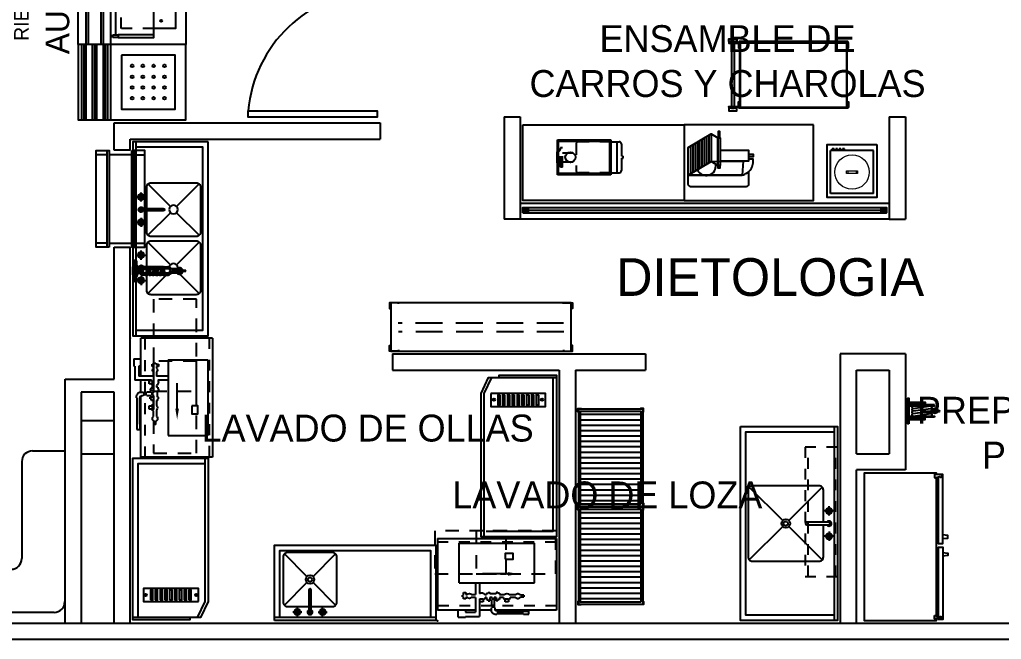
# Model space of a CAD drawing. Header units: millimetres. Extents: x 2523 to 2756, y 378 to 482.
# Drawn here: x 2656.4 to 2665.52, y 386.95 to 392.7 of the extents above; entities that cross this region are included whole.
import ezdxf

# ---------------------------------------------------------------- set-up
doc = ezdxf.new("R2010")
doc.units = ezdxf.units.MM
for name, pattern in [('BLOQUE NUTRICION$0$CIRUGIA opc7$0$DASHED2', [0.375, 0.25, -0.125]), ('BLOQUE NUTRICION$0$NUTRICION Y DIETETICA$0$NUTRICION$0$HIDDE50', [0.08, 0.05, -0.03]), ('BLOQUE NUTRICION$0$NUTRICION Y DIETETICA$0$NUTRICION$0$PB-Servicios Generales$0$DIS', [0.09, 0.06, -0.03]), ('DIS', [0.09, 0.06, -0.03]), ('HIDDEN2', [0.1875, 0.125, -0.0625]), ('HIDDEN5', [0.07, 0.04, -0.03])]:
    doc.linetypes.add(name, pattern=pattern)
for name, color, linetype in [('17_NEGRO', 7, 'Continuous'), ('2-proy', 9, 'HIDDEN2'), ('CANCEL', 6, 'Continuous'), ('EQUIP', 3, 'Continuous'), ('MOB FIJO', 161, 'Continuous'), ('MOBILIARIO', 161, 'Continuous')]:
    doc.layers.add(name, color=color, linetype=linetype)
doc.layers.add('MOB', color=161, linetype='Continuous', lineweight=15)
doc.styles.add('STYLE1', font='GOTHIC.TTF')
doc.styles.add('STYLE2', font='GOTHIC.TTF')

# ---------------------------------------------------------------- blocks, each defined once
blk = doc.blocks.new('mesa1')
for p, q in [((607.5867, -322.97), (606.9503, -323.6064)), ((608.2231, -323.6064), (607.5867, -322.97)), ((606.9503, -323.6064), (607.5867, -324.2428)), ((607.5867, -324.2428), (608.2231, -323.6064))]:
    blk.add_line(p, q)
blk = doc.blocks.new('x-2o nivel$0$_HNH-ARQ-S1-D$0$IMFI2980')
for p, q in [((-0.0482, -0.0485), (-0.0241, -0.2142)), ((-0.0241, -0.0485), (0, -0.2142)), ((0, -0.0485), (0.0241, -0.2142)), ((0.0241, -0.0485), (0.0482, -0.2142))]:
    blk.add_line(p, q)
for points in [[(-0.1182, -0.01), (-0.1182, 0), (0.1182, 0), (0.1182, -0.01)], [(-0.0802, -0.0113), (-0.0802, -0.1613), (-0.0702, -0.1613), (-0.0702, -0.0113)], [(-0.0565, -0.2461), (-0.0565, -0.0222), (-0.0482, -0.0222), (-0.0482, -0.2461)], [(0.0565, -0.2461), (0.0565, -0.0222), (0.0482, -0.0222), (0.0482, -0.2461)], [(0.0802, -0.0113), (0.0802, -0.1613), (0.0702, -0.1613), (0.0702, -0.0113)], [(-0.0819, -0.131), (-0.0819, -0.1242), (-0.0879, -0.1242), (-0.0879, -0.131)], [(-0.0563, -0.131), (-0.0563, -0.1259), (-0.0683, -0.1259), (-0.0683, -0.131)], [(0.0563, -0.131), (0.0563, -0.1259), (0.0683, -0.1259), (0.0683, -0.131)], [(0.0819, -0.131), (0.0819, -0.1242), (0.0879, -0.1242), (0.0879, -0.131)]]:
    blk.add_lwpolyline(points, close=True)
for centre, radius in [((0.0008, -0.2504), 0.0247), ((0.0008, -0.2504), 0.0119), ((-0.0009, -0.2854), 0.00853)]:
    blk.add_circle(centre, radius)
for centre, start, end in [((-0.0361, -0.0485), 0, 180), ((-0.012, -0.0485), 0, 180), ((0.012, -0.0485), 0, 180), ((0.0361, -0.0485), 0, 180), ((-0.0361, -0.2142), 180, 360), ((-0.012, -0.2142), 180, 360), ((0.012, -0.2142), 180, 360), ((0.0361, -0.2142), 180, 360)]:
    blk.add_arc(centre, 0.012, start, end)
blk = doc.blocks.new('PLANTA BAJA$0$BLOQUE NUTRICION$0$37821474')
for p, q in [((-0.02, -0.7133), (-0.6758, -0.7133)), ((-0.02, -0.7067), (-0.6735, -0.7067)), ((-0.02, -0.7), (-0.02, -0.72)), ((0.045, -0.7), (0.045, -0.72)), ((0.045, -0.7067), (0.6735, -0.7067)), ((0.045, -0.7133), (0.6758, -0.7133))]:
    blk.add_line(p, q)
for points in [[(0.6975, -0.7), (0.7125, -0.7), (0.7125, 0), (-0.7125, 0), (-0.7125, -0.7), (-0.6975, -0.7)], [(-0.6781, -0.72), (-0.005, -0.72), (-0.005, -0.76), (-0.7025, -0.76), (-0.7025, -0.72), (-0.6975, -0.72)], [(-0.6712, -0.7), (0.6712, -0.7)], [(0.7025, -0.72), (0.7025, -0.759), (0.03, -0.759), (0.03, -0.72), (0.6781, -0.72)], [(0.08, -0.759), (0.085, -0.809), (0.11, -0.8092), (0.115, -0.759)], [(0.6975, -0.72), (0.7025, -0.72)], [(-0.055, -0.76), (-0.06, -0.81), (-0.085, -0.8102), (-0.09, -0.76)]]:
    blk.add_lwpolyline(points)
for points in [[(-0.6651, -0.68), (-0.6651, -0.695), (-0.6695, -0.695), (-0.6809, -0.7282, -1.940313), (-0.6975, -0.74), (-0.6975, -0.68)], [(0.6651, -0.68), (0.6651, -0.695), (0.6695, -0.695), (0.6809, -0.7282, 1.940313), (0.6975, -0.74), (0.6975, -0.68)]]:
    blk.add_lwpolyline(points, format="xyb", close=True)
blk = doc.blocks.new('BLOQUE NUTRICION$0$70630106')
for p, q in [((0.0567, -0.025), (0.0567, -0.585)), ((0.1067, -0.025), (0.1067, -0.585)), ((0.1567, -0.025), (0.1567, -0.585)), ((0.2067, -0.025), (0.2067, -0.585)), ((0.2567, -0.025), (0.2567, -0.585)), ((0.3067, -0.025), (0.3067, -0.585)), ((0.3567, -0.025), (0.3567, -0.585)), ((0.4067, -0.025), (0.4067, -0.585)), ((0.4567, -0.025), (0.4567, -0.585)), ((0.5067, -0.025), (0.5067, -0.585)), ((0.5567, -0.025), (0.5567, -0.585)), ((0.6067, -0.025), (0.6067, -0.585)), ((0.6567, -0.025), (0.6567, -0.585)), ((0.7067, -0.025), (0.7067, -0.585)), ((0.7567, -0.025), (0.7567, -0.585)), ((0.8067, -0.025), (0.8067, -0.585)), ((0.8567, -0.025), (0.8567, -0.585))]:
    blk.add_line(p, q)
for points in [[(0.03, -0.005), (0.03, 0), (0, 0), (0, -0.03), (0.005, -0.03)], [(0.88, -0.005), (0.88, 0), (0.91, 0), (0.91, -0.03), (0.905, -0.03)], [(0.03, -0.605), (0.03, -0.61), (0, -0.61), (0, -0.58), (0.005, -0.58)], [(0.88, -0.605), (0.88, -0.61), (0.91, -0.61), (0.91, -0.58), (0.905, -0.58)]]:
    blk.add_lwpolyline(points)
for points in [[(0.905, -0.605), (0.905, -0.005), (0.005, -0.005), (0.005, -0.605)], [(0.8885, -0.025), (0.8885, -0.585), (0.025, -0.585), (0.025, -0.025)]]:
    blk.add_lwpolyline(points, close=True)
blk = doc.blocks.new('BLOQUE NUTRICION$0$NUTRICION Y DIETETICA$0$NUTRICION$0$73010058')
for p, q in [((0, -0.73), (0.7, -0.73)), ((0, -0.75), (0.7, -0.75)), ((0, -0.77), (0.7, -0.77)), ((0, -0.83), (0.7, -0.83)), ((0, -0.85), (0.7, -0.85)), ((0, -0.87), (0.7, -0.87)), ((0, -0.93), (0.7, -0.93)), ((0, -0.95), (0.7, -0.95)), ((0, -0.97), (0.7, -0.97))]:
    blk.add_line(p, q)
for points in [[(0, -0.7), (0.7, -0.7), (0.7, 0), (0, 0)], [(0.1, -0.6), (0.6, -0.6), (0.6, -0.1), (0.1, -0.1)]]:
    blk.add_lwpolyline(points, close=True)
blk.add_lwpolyline([(0, -0.7), (0, -1), (0.7, -1), (0.7, -0.7)])
for centre in [(0.2, -0.2), (0.3, -0.2), (0.4, -0.2), (0.5, -0.2), (0.2, -0.3), (0.3, -0.3), (0.4, -0.3), (0.5, -0.3), (0.2, -0.4), (0.3, -0.4), (0.4, -0.4), (0.5, -0.4), (0.2, -0.5), (0.3, -0.5), (0.4, -0.5), (0.5, -0.5)]:
    blk.add_circle(centre, 0.0125)
blk = doc.blocks.new('BLOQUE NUTRICION$0$NUTRICION Y DIETETICA$0$NUTRICION$0$76091576')
for p, q in [((1.51125, -0.3), (0.08875, -0.3)), ((0, -0.7), (1.6, -0.7)), ((0.09375, -0.655), (1.51125, -0.655)), ((0, -0.77), (1.6, -0.77)), ((0, -0.79), (1.6, -0.79)), ((0, -0.91), (1.6, -0.91)), ((0, -0.93), (1.6, -0.93))]:
    blk.add_line(p, q)
blk.add_lwpolyline([(0, -1), (0, 0), (1.6, 0), (1.6, -1)], close=True)
for points in [[(0.45375, -0.3), (0.45375, -0.0975), (0.14875, -0.0975), (0.14875, -0.3)], [(0.48125, -0.3), (0.48125, -0.0975), (0.78625, -0.0975), (0.78625, -0.3)], [(0.81375, -0.3), (0.81375, -0.0975), (1.11875, -0.0975), (1.11875, -0.3)], [(1.14625, -0.3), (1.14625, -0.0975), (1.45125, -0.0975), (1.45125, -0.3)]]:
    blk.add_lwpolyline(points)
at = {"linetype": 'Continuous'}
for points in [[(0.06375, -0.63), (0.06375, -0.3), (0.08875, -0.3), (0.08875, -0.63)], [(1.53625, -0.63), (1.53625, -0.3), (1.51125, -0.3), (1.51125, -0.63)]]:
    blk.add_lwpolyline(points, dxfattribs=at)
at = {"linetype": 'BLOQUE NUTRICION$0$NUTRICION Y DIETETICA$0$NUTRICION$0$HIDDE50'}
for points in [[(0.14875, -0.3), (0.14875, -0.6025), (0.45375, -0.6025), (0.45375, -0.3)], [(0.78625, -0.3), (0.78625, -0.6025), (0.48125, -0.6025), (0.48125, -0.3)], [(1.11875, -0.3), (1.11875, -0.6025), (0.81375, -0.6025), (0.81375, -0.3)], [(1.45125, -0.3), (1.45125, -0.6025), (1.14625, -0.6025), (1.14625, -0.3)]]:
    blk.add_lwpolyline(points, dxfattribs=at)
for points in [[(0.06375, -0.68), (0.08875, -0.68), (0.08875, -0.63), (0.06375, -0.63)], [(1.53625, -0.68), (1.51125, -0.68), (1.51125, -0.63), (1.53625, -0.63)]]:
    blk.add_lwpolyline(points, close=True, dxfattribs=at)
for centre in [(0.21875, -0.23), (0.38375, -0.23), (0.53625, -0.23), (0.71625, -0.23), (0.86875, -0.23), (1.04875, -0.23), (1.20125, -0.23), (1.38125, -0.23)]:
    blk.add_circle(centre, 0.01)
blk = doc.blocks.new('37710256')
at = {"linetype": 'HIDDEN5'}
for p, q in [((0, -0.03), (1.2, -0.03)), ((0, -0.28), (1.2, -0.28))]:
    blk.add_line(p, q, dxfattribs=at)
blk.add_lwpolyline([(0, 0), (0, -0.3), (1.2, -0.3), (1.2, 0)], close=True, dxfattribs=at)
blk = doc.blocks.new('77740015')
for p, q in [((0.04, -0.1), (0.04, 0)), ((0.86, -0.1), (0.86, 0)), ((0.04, -0.12), (0.04, -0.33)), ((0.86, -0.33), (0.86, -0.12)), ((0.04, -0.35), (0.04, -0.45)), ((0.86, -0.35), (0.86, -0.45))]:
    blk.add_line(p, q)
for points in [[(0.9, -0.1), (0.9, 0), (0, 0), (0, -0.1)], [(0.9, -0.35), (0.9, -0.45), (0, -0.45), (0, -0.35)]]:
    blk.add_lwpolyline(points)
for points in [[(0, -0.12), (0, -0.1), (0.9, -0.1), (0.9, -0.12)], [(0.9, -0.33), (0.9, -0.35), (0, -0.35), (0, -0.33)]]:
    blk.add_lwpolyline(points, close=True)
blk = doc.blocks.new('76091634')
for p, q in [((0, -0.03), (1.8, -0.03)), ((0.8247, -0.078), (0.7401, -0.078)), ((0.7824, -0.0357), (0.7824, -0.1204)), ((0.9753, -0.078), (1.0599, -0.078)), ((1.0176, -0.0357), (1.0176, -0.1204)), ((0.5617, -0.1417), (0.8717, -0.4517)), ((1.2383, -0.1417), (0.9283, -0.4517)), ((0.8717, -0.5083), (0.5617, -0.8183)), ((0.9283, -0.5083), (1.2383, -0.8183))]:
    blk.add_line(p, q)
blk.add_lwpolyline([(0, -0.9), (0, 0), (1.8, 0), (1.8, -0.9)], close=True)
blk.add_lwpolyline([(1.75, -0.03), (1.75, -0.85), (0.05, -0.85), (0.05, -0.03)])
blk.add_lwpolyline([(0.8882, -0.2838, 1), (0.9118, -0.2838), (0.9118, -0.078, 1), (0.8882, -0.078)], format="xyb", close=True)
blk.add_lwpolyline([(0.8887, -0.13), (0.59, -0.13, 0.414214), (0.55, -0.17), (0.55, -0.79, 0.414214), (0.59, -0.83), (1.21, -0.83, 0.414214), (1.25, -0.79), (1.25, -0.17, 0.414214), (1.21, -0.13), (0.912, -0.13)], format="xyb")
for centre, radius in [((0.7824, -0.078), 0.0282), ((0.7824, -0.078), 0.0141), ((1.0176, -0.078), 0.0282), ((1.0176, -0.078), 0.0141), ((0.9, -0.48), 0.04), ((0.9, -0.48), 0.02)]:
    blk.add_circle(centre, radius)
blk.add_arc((0.9, -0.078), 0.0235, 300, 240)
blk = doc.blocks.new('PLANTA BAJA$0$BLOQUE NUTRICION$0$REBANADORA_DE_CARNES')
at = {"linetype": 'Continuous'}
for p, q in [((-22.5, 22.321), (-22.5, -8)), ((-20, 23.821), (-20, -6.5)), ((-17.5, 25.321), (-17.5, -5)), ((-15, 26.821), (-15, -3.5)), ((-12.5, 28.321), (-12.5, -2)), ((-10, 29.821), (-10, -0.5)), ((-2.5, 25.321), (0, 25.321)), ((0, 25.321), (0, -5)), ((-32.5, 16.321), (-32.5, -14)), ((-30, 17.821), (-30, -12.5)), ((-27.5, 19.321), (-27.5, -11)), ((-25, 20.821), (-25, -9.5))]:
    blk.add_line(p, q, dxfattribs=at)
for points in [[(-1.75, 25.321), (-1.75, 32.821), (-0.75, 32.821), (-0.75, 25.321)], [(31, -11.68), (31, -25), (30.9856, -25.2934), (30.9424, -25.5846), (30.8709, -25.8702), (30.7717, -26.1474), (30.6458, -26.4135), (30.4944, -26.6661), (30.3189, -26.9025), (30.121, -27.121), (29.903, -27.3184), (29.6667, -27.4939), (29.4142, -27.6454), (29.1481, -27.7714), (28.8709, -27.8707), (28.5853, -27.9423), (28.2941, -27.9855), (28, -28), (-32, -28), (-32.2941, -27.9855), (-32.5853, -27.9423), (-32.8709, -27.8707), (-33.1481, -27.7714), (-33.4142, -27.6454), (-33.6667, -27.4939), (-33.9031, -27.3184), (-34.121, -27.121), (-34.3189, -26.9025), (-34.4944, -26.6661), (-34.6458, -26.4135), (-34.7717, -26.1474), (-34.8709, -25.8702), (-34.9424, -25.5846), (-34.9856, -25.2934), (-35, -25), (-35, 14.821), (-10, 29.821), (-2.5, 25.321), (-2.5, -5), (-2.5, -7.5), (0, -7.5), (0, -5), (-2.5, -5), (-10, -0.5), (-35, -15.5), (-17.793, -15.5)], [(0, 12), (31, 12), (31, 0), (0, 0)], [(-12.95, -15.5), (21, -15.5), (22.4705, -15.4277), (23.9268, -15.2116), (25.3549, -14.8539), (26.7412, -14.3579), (28.0721, -13.7284), (29.3349, -12.9715), (30.5174, -12.0945), (31.607, -11.107), (32.5968, -10.0145), (33.4736, -8.8318), (34.2302, -7.5688), (34.8593, -6.2378), (35.355, -4.8514), (35.7123, -3.4232), (35.928, -1.9668), (36, -0.5), (36, 2), (31, 2)], [(31, 7.5), (36, 7.5), (36, 4.5), (31, 4.5)]]:
    blk.add_lwpolyline(points, dxfattribs=at)
for points in [[(-2.5, 25.321), (0, 25.321), (0, -5), (-2.5, -5)], [(-35, -15.5), (-10, -0.5), (25.046, 0), (24.107, -15.5)]]:
    blk.add_lwpolyline(points, close=True, dxfattribs=at)
blk.add_arc((-15.371, -5.263), 10.52, 203.7506909, 9.6474869, dxfattribs=at)
blk = doc.blocks.new('LICUADORA')
for p, q in [((-0.04788, 0.01596), (-0.04788, -0.01596)), ((0.04788, 0.01596), (0.04788, -0.01596))]:
    blk.add_line(p, q)
blk.add_lwpolyline([(0.06384, 0.01596), (0.06384, -0.01596), (-0.06384, -0.01596), (-0.06384, 0.01596)], close=True)
blk.add_circle((0, 0), 0.1995)
at = {"layer": '17_NEGRO'}
for p, q in [((-0.25, -0.25), (-0.25, 0.25)), ((0.25, 0.25), (-0.25, 0.25)), ((-0.21, 0.27), (-0.23, 0.27)), ((-0.23, 0.25), (-0.23, 0.27)), ((-0.21, 0.25), (-0.21, 0.27)), ((-0.17, 0.27), (-0.19, 0.27)), ((-0.19, 0.25), (-0.19, 0.27)), ((-0.17, 0.25), (-0.17, 0.27)), ((-0.13, 0.27), (-0.15, 0.27)), ((-0.15, 0.25), (-0.15, 0.27)), ((-0.13, 0.25), (-0.13, 0.27)), ((-0.09, 0.27), (-0.11, 0.27)), ((-0.11, 0.25), (-0.11, 0.27)), ((-0.09, 0.25), (-0.09, 0.27)), ((0.25, 0), (0.25, 0.25)), ((0.25, -0.25), (0.25, 0.25)), ((0.25, -0.25), (-0.25, -0.25))]:
    blk.add_line(p, q, dxfattribs=at)
blk = doc.blocks.new('35800066')
at = {"layer": 'MOB', "color": 4, "xscale": 0.8000000000000007, "yscale": 0.8000000000000007, "zscale": 0.8000000000000007}
blk.add_blockref('LICUADORA', (0, 0), dxfattribs=at)
blk = doc.blocks.new('BLOQUE NUTRICION$0$NUTRICION Y DIETETICA$0$NUTRICION$0$72560061')
at = {"color": 8}
for p, q in [((0, 0.3088), (-0.0256, 0.3088)), ((-0.0256, 0.295), (-0.0256, -0.295)), ((0, 0.3), (0, 0.3088)), ((0, -0.3088), (-0.0256, -0.3088)), ((0, -0.3), (0, -0.3088))]:
    blk.add_line(p, q, dxfattribs=at)
for points in [[(-1.0756, 0.25), (-1.0856, 0.25), (-1.0856, 0.3, -0.414214), (-1.0756, 0.31), (-0.0756, 0.31, -0.414214), (-0.0656, 0.3)], [(-1.0756, -0.25), (-1.0856, -0.25), (-1.0856, -0.3, 0.414214), (-1.0756, -0.31), (-0.0756, -0.31, 0.414214), (-0.0656, -0.3)]]:
    blk.add_lwpolyline(points, format="xyb", dxfattribs=at)
blk.add_lwpolyline([(-1.0756, -0.3), (-1.0756, 0.3), (-0.0756, 0.3), (-0.0756, -0.3)], close=True)
blk.add_lwpolyline([(-1.0706, -0.3), (-1.0706, 0.295), (-0.0806, 0.295), (-0.0806, -0.3)])
for points in [[(-0.0656, 0.295), (-0.0656, 0.25), (-0.0756, 0.25)], [(-0.0006, 0.3088), (0.0244, 0.3088), (0.0244, 0.3338), (-0.0506, 0.3338), (-0.0506, 0.3088), (-0.0256, 0.3088), (-0.0256, 0.3)], [(0, 0.295), (0, -0.295)], [(-0.0656, -0.295), (-0.0656, -0.25), (-0.0756, -0.25)], [(-0.0006, -0.3088), (0.0244, -0.3088), (0.0244, -0.3338), (-0.0506, -0.3338), (-0.0506, -0.3088), (-0.0256, -0.3088), (-0.0256, -0.3)]]:
    blk.add_lwpolyline(points, dxfattribs=at)
for points in [[(-0.0691, 0.265), (-0.0741, 0.265), (-0.0741, 0.3), (0.0244, 0.3), (0.0244, 0.295), (-0.0691, 0.295)], [(-0.0691, -0.265), (-0.0741, -0.265), (-0.0741, -0.3), (0.0244, -0.3), (0.0244, -0.295), (-0.0691, -0.295)]]:
    blk.add_lwpolyline(points, close=True, dxfattribs=at)
blk = doc.blocks.new('IMHO4812')
for p, q in [((0, -0.323), (0, 0)), ((0, 0), (0.495, 0)), ((0.495, 0), (0.495, -0.323)), ((0.011, -0.312), (0.011, -0.011)), ((0.011, -0.011), (0.484, -0.011)), ((0.484, -0.011), (0.484, -0.312)), ((0.495, -0.0175), (0.574, -0.0175)), ((0.5524, -0.0175), (0.5524, -0.3055)), ((0.594, -0.0375), (0.594, -0.084)), ((0.5992, -0.1517), (0.61, -0.1517)), ((0.5992, -0.1713), (0.61, -0.1713)), ((0.61, -0.1713), (0.61, -0.1517)), ((0.594, -0.2459), (0.594, -0.2855)), ((0.495, -0.323), (0, -0.323)), ((0.484, -0.312), (0.011, -0.312)), ((0.495, -0.3055), (0.574, -0.3055))]:
    blk.add_line(p, q)
at = {"linetype": 'DIS'}
for p, q in [((0.0302, -0.0698), (0.048, -0.0698)), ((0.0302, -0.2521), (0.0302, -0.0698)), ((0.048, -0.2521), (0.048, -0.0698)), ((0.174, -0.0375), (0.174, -0.2855)), ((0.495, -0.0175), (0.194, -0.0175)), ((-0.001, -0.2125), (-0.001, -0.1105)), ((0.048, -0.1195), (0.174, -0.1195)), ((0.048, -0.2521), (0.0302, -0.2521)), ((0.048, -0.2035), (0.174, -0.2035)), ((0.495, -0.3055), (0.194, -0.3055))]:
    blk.add_line(p, q, dxfattribs=at)
for points in [[(0.5992, -0.1517), (0.5992, -0.084), (0.594, -0.084)], [(0.594, -0.2459), (0.5992, -0.2459), (0.5992, -0.1713)]]:
    blk.add_lwpolyline(points)
blk.add_circle((0.1207, -0.1615), 0.047)
for centre, radius, start, end in [((-0.0034, -0.0766), 0.0341, 274.00908, 9.63276), ((0.194, -0.0375), 0.02, 90, 180), ((-0.0034, -0.2464), 0.0341, 350.36724, 85.99092), ((0.194, -0.2855), 0.02, 180, 270)]:
    blk.add_arc(centre, radius, start, end, dxfattribs=at)
for centre, start, end in [((0.574, -0.0375), 0, 90), ((0.574, -0.2855), 270, 0)]:
    blk.add_arc(centre, 0.02, start, end)
blk = doc.blocks.new('PLANTA BAJA$0$BLOQUE NUTRICION$0$NUTRICION Y DIETETICA$0$NUTRICION$0$76090693')
for p, q in [((0, -0.03), (1.8, -0.03)), ((0.5547, -0.078), (0.4701, -0.078)), ((0.5124, -0.0357), (0.5124, -0.1204)), ((0.7053, -0.078), (0.7899, -0.078)), ((0.7476, -0.0357), (0.7476, -0.1204)), ((1.0947, -0.078), (1.0101, -0.078)), ((1.0524, -0.0357), (1.0524, -0.1204)), ((1.2453, -0.078), (1.3299, -0.078)), ((1.2876, -0.0357), (1.2876, -0.1204)), ((0.3917, -0.1417), (0.6017, -0.3517)), ((0.8683, -0.1417), (0.6583, -0.3517)), ((0.9317, -0.1417), (1.1417, -0.3517)), ((1.4083, -0.1417), (1.1983, -0.3517)), ((0.6017, -0.4083), (0.3917, -0.6183)), ((0.6583, -0.4083), (0.8683, -0.6183)), ((1.1417, -0.4083), (0.9317, -0.6183)), ((1.1983, -0.4083), (1.4083, -0.6183))]:
    blk.add_line(p, q)
blk.add_lwpolyline([(0, -0.7), (0, 0), (1.8, 0), (1.8, -0.7)], close=True)
blk.add_lwpolyline([(1.75, -0.03), (1.75, -0.65), (0.05, -0.65), (0.05, -0.03)])
for points in [[(0.6182, -0.2838, 1), (0.6418, -0.2838), (0.6418, -0.078, 1), (0.6182, -0.078)], [(1.1818, -0.078, 1), (1.1582, -0.078), (1.1582, -0.2838, 1), (1.1818, -0.2838)]]:
    blk.add_lwpolyline(points, format="xyb", close=True)
for points in [[(0.6187, -0.13), (0.42, -0.13, 0.414214), (0.38, -0.17), (0.38, -0.59, 0.414214), (0.42, -0.63), (0.84, -0.63, 0.414214), (0.88, -0.59), (0.88, -0.17, 0.414214), (0.84, -0.13), (0.642, -0.13)], [(1.1587, -0.13), (0.96, -0.13, 0.414214), (0.92, -0.17), (0.92, -0.59, 0.414214), (0.96, -0.63), (1.38, -0.63, 0.414214), (1.42, -0.59), (1.42, -0.17, 0.414214), (1.38, -0.13), (1.182, -0.13)]]:
    blk.add_lwpolyline(points, format="xyb")
for centre, radius in [((0.5124, -0.078), 0.0282), ((0.5124, -0.078), 0.0141), ((0.7476, -0.078), 0.0282), ((0.7476, -0.078), 0.0141), ((1.0524, -0.078), 0.0282), ((1.0524, -0.078), 0.0141), ((1.2876, -0.078), 0.0282), ((1.2876, -0.078), 0.0141), ((0.63, -0.38), 0.04), ((1.17, -0.38), 0.04)]:
    blk.add_circle(centre, radius)
for centre in [(0.63, -0.078), (1.17, -0.078)]:
    blk.add_arc(centre, 0.0235, 300, 240)
blk = doc.blocks.new('IMFI2110WB')
at = {"layer": 'EQUIP', "linetype": 'Continuous'}
for p, q in [((-0.0326, -0.0776), (-0.0912, -0.0776)), ((-0.0375, -0.0614), (0.0375, -0.0614)), ((0.0326, -0.0776), (0.0912, -0.0776)), ((-0.0912, -0.0962), (-0.0318, -0.0962)), ((-0.0178, -0.1067), (-0.0375, -0.1067)), ((0.0375, -0.1067), (0.0178, -0.1067)), ((0.0912, -0.0962), (0.0318, -0.0962)), ((-0.0031, -0.5159), (-0.0031, -0.5534)), ((-0.0031, -0.5159), (0.0033, -0.5159)), ((0.0033, -0.5443), (-0.0031, -0.5443)), ((0.0033, -0.5534), (0.0033, -0.5159)), ((-0.0031, -0.5534), (0.0033, -0.5534))]:
    blk.add_line(p, q, dxfattribs=at)
at = {"layer": 'EQUIP', "color": 8, "linetype": 'Continuous'}
for p, q in [((0.0178, -0.0813), (-0.0178, -0.0813)), ((0.0178, -0.0872), (-0.0178, -0.0872)), ((0.0159, -0.0766), (-0.0159, -0.0766)), ((0.0137, -0.0734), (-0.0137, -0.0734)), ((0.0115, -0.0713), (-0.0115, -0.0713)), ((0.0093, -0.0697), (-0.0093, -0.0697)), ((0.0068, -0.0684), (-0.0068, -0.0684)), ((0.0178, -0.093), (-0.0178, -0.093)), ((0.0178, -0.0989), (-0.0178, -0.0989)), ((0.0178, -0.1084), (-0.0178, -0.1084)), ((0.0178, -0.1196), (-0.0178, -0.1196)), ((0.0178, -0.121), (-0.0178, -0.121)), ((0.0178, -0.1339), (-0.0178, -0.1339)), ((0.0178, -0.1442), (-0.0178, -0.1442)), ((0.0178, -0.2031), (-0.0178, -0.2031)), ((0.0178, -0.2706), (-0.0178, -0.2706)), ((0.0178, -0.3381), (-0.0178, -0.3381)), ((0.0178, -0.4096), (-0.0178, -0.4096)), ((0.0178, -0.4296), (-0.0178, -0.4296)), ((0.0178, -0.4463), (-0.0178, -0.4463)), ((0.0178, -0.4606), (-0.0178, -0.4606)), ((0.0178, -0.4718), (-0.0178, -0.4718)), ((0.0178, -0.4813), (-0.0178, -0.4813)), ((0.0178, -0.4872), (-0.0178, -0.4872)), ((0.0178, -0.493), (-0.0178, -0.493)), ((0.0178, -0.4988), (-0.0178, -0.4988)), ((0.0159, -0.5036), (-0.0159, -0.5036)), ((0.0137, -0.5068), (-0.0137, -0.5068)), ((0.0115, -0.5089), (-0.0115, -0.5089)), ((0.0093, -0.5105), (-0.0093, -0.5105)), ((0.0068, -0.5118), (-0.0068, -0.5118))]:
    blk.add_line(p, q, dxfattribs=at)
at = {"layer": 'EQUIP'}
for p, q in [((-0.0178, -0.0876), (-0.0178, -0.1228)), ((0.0178, -0.1242), (0.0178, -0.0876)), ((-0.0178, -0.1311), (-0.0178, -0.153)), ((-0.0178, -0.1613), (-0.0178, -0.1897)), ((0.0178, -0.1544), (0.0178, -0.1329)), ((0.0178, -0.1911), (0.0178, -0.1632)), ((-0.0178, -0.198), (-0.0178, -0.2217)), ((-0.0178, -0.23), (-0.0178, -0.252)), ((-0.0178, -0.2602), (-0.0178, -0.2886)), ((0.0178, -0.2231), (0.0178, -0.1999)), ((0.0178, -0.2534), (0.0178, -0.2319)), ((0.0178, -0.29), (0.0178, -0.2621)), ((-0.0178, -0.2969), (-0.0178, -0.3203)), ((-0.0178, -0.3286), (-0.0178, -0.3506)), ((-0.0178, -0.3589), (-0.0178, -0.4056)), ((0.0178, -0.3217), (0.0178, -0.2988)), ((0.0178, -0.352), (0.0178, -0.3305)), ((0.0178, -0.4056), (0.0178, -0.3607)), ((-0.0178, -0.4056), (-0.0178, -0.4603)), ((0.0178, -0.4603), (0.0178, -0.4056)), ((-0.0178, -0.4603), (-0.0178, -0.4977)), ((0.0178, -0.4977), (0.0178, -0.4603))]:
    blk.add_line(p, q, dxfattribs=at)
at = {"layer": 'EQUIP', "linetype": 'Continuous'}
for centre, radius, start, end in [((-0.0907, -0.0869), 0.00933, 86.76862, 273.23138), ((-0.0367, -0.0841), 0.0227, 92.04519, 163.40924), ((-0.027, -0.0841), 0.0227, 92.04519, 163.40924), ((-0.0332, -0.0869), 0.00933, 266.76862, 93.23138), ((0, -0.0851), 0.0236, 318.99502, 221.00498), ((0, -0.0851), 0.018, 351.8987, 188.1013), ((0.0332, -0.0869), 0.00933, 86.76862, 273.23138), ((0.027, -0.0841), 0.0227, 16.59076, 87.95481), ((0.0367, -0.0841), 0.0227, 16.59076, 87.95481), ((0.0907, -0.0869), 0.00933, 266.76862, 93.23138), ((-0.0367, -0.0841), 0.0227, 212.36914, 267.95481), ((-0.027, -0.0841), 0.0227, 212.36914, 267.95481), ((0.027, -0.0841), 0.0227, 272.04519, 327.63086), ((0.0367, -0.0841), 0.0227, 272.04519, 327.63086), ((0, -0.4951), 0.0301, 126.28369, 263.99968), ((0, -0.4951), 0.0211, 147.79422, 32.20578), ((0, -0.4951), 0.0301, 276.20692, 53.71631)]:
    blk.add_arc(centre, radius, start, end, dxfattribs=at)
at = {"layer": 'EQUIP', "color": 8, "linetype": 'Continuous'}
for centre, radius, start, end in [((-0.0013, -0.1568), 0.0378, 336.3845, 203.6155), ((-0.0013, -0.187), 0.0378, 330.96533, 209.03467), ((-0.0013, -0.1568), 0.0305, 346.81077, 193.18923), ((-0.0013, -0.187), 0.0305, 337.68782, 202.31218), ((-0.0013, -0.1568), 0.0378, 218.07682, 242.36689), ((-0.0013, -0.1568), 0.0305, 209.70104, 237.24367), ((-0.0013, -0.1568), 0.0305, 308.77285, 330.29896), ((-0.0013, -0.1568), 0.0378, 300.41888, 321.92318), ((-0.0013, -0.2237), 0.0378, 334.93112, 205.06888), ((-0.0013, -0.2557), 0.0378, 336.3845, 203.6155), ((-0.0013, -0.2859), 0.0378, 330.96533, 209.03467), ((-0.0013, -0.2237), 0.0305, 344.25647, 195.74353), ((-0.0013, -0.2557), 0.0305, 346.81077, 193.18923), ((-0.0013, -0.2859), 0.0305, 337.68782, 202.31218), ((-0.0013, -0.2237), 0.0378, 218.90566, 235.51802), ((-0.0013, -0.187), 0.0378, 221.5845, 244.05811), ((-0.0013, -0.2557), 0.0305, 209.70104, 237.24367), ((-0.0013, -0.2237), 0.0305, 211.60488, 237.24367), ((-0.0013, -0.187), 0.0305, 216.89043, 237.24367), ((-0.0013, -0.187), 0.0305, 308.77285, 323.10957), ((-0.0013, -0.187), 0.0378, 300.41888, 318.4155), ((-0.0013, -0.2237), 0.0305, 308.77285, 328.39512), ((-0.0013, -0.2557), 0.0305, 308.77285, 330.29896), ((-0.0013, -0.2237), 0.0378, 304.48198, 321.09434), ((-0.0013, -0.3226), 0.0378, 335.18429, 204.81571), ((-0.0013, -0.3543), 0.0378, 336.3845, 203.6155), ((-0.0013, -0.3845), 0.0378, 300.41888, 244.05811), ((-0.0013, -0.3226), 0.0305, 344.69461, 195.30539), ((-0.0013, -0.3543), 0.0305, 346.81077, 193.18923), ((-0.0013, -0.3845), 0.0305, 308.77285, 237.24367), ((-0.0013, -0.2557), 0.0378, 218.07682, 242.36689), ((-0.0013, -0.3226), 0.0378, 218.75445, 235.11461), ((-0.0013, -0.2859), 0.0378, 221.5845, 244.82864), ((-0.0013, -0.3226), 0.0305, 211.27211, 237.24367), ((-0.0013, -0.2859), 0.0305, 216.89043, 237.24367), ((-0.0013, -0.2557), 0.0378, 300.41888, 321.92318), ((-0.0013, -0.2859), 0.0305, 308.77285, 323.10957), ((-0.0013, -0.2859), 0.0378, 300.41888, 318.4155), ((-0.0013, -0.3226), 0.0305, 308.77285, 328.72789), ((-0.0013, -0.3226), 0.0378, 304.88539, 321.24555), ((-0.0013, -0.3543), 0.0378, 218.07682, 242.36689), ((-0.0013, -0.3543), 0.0305, 209.70104, 237.24367), ((-0.0013, -0.3543), 0.0305, 308.77285, 330.29896), ((-0.0013, -0.3543), 0.0378, 300.41888, 321.92318)]:
    blk.add_arc(centre, radius, start, end, dxfattribs=at)
at = {"layer": 'EQUIP', "color": 3, "linetype": 'Continuous'}
blk.add_arc((0, -0.4951), 0.018, 171.8987, 8.1013, dxfattribs=at)
blk = doc.blocks.new('BLOQUE NUTRICION$0$NUTRICION Y DIETETICA$0$NUTRICION$0$PB-Servicios Generales$0$A$C353A70A7')
for p, q in [((0, 0.765), (-1.105, 0.765)), ((-1.105, 0.765), (-1.105, 0.1)), ((0, 0.765), (0, 0.1)), ((-0.3906, 0.3525), (-0.3906, 0.2555)), ((-0.3525, 0.3525), (-0.3525, 0.2442)), ((-0.8021, 0.2377), (-0.7705, 0.2377)), ((-0.8021, 0.2377), (-0.8021, 0.223)), ((-0.7705, 0.223), (-0.8021, 0.223)), ((-0.6673, 0.2442), (-0.727, 0.2442)), ((-0.7264, 0.2175), (-0.6747, 0.2175)), ((-0.6595, 0.2043), (-0.6595, 0.1776)), ((-0.629, 0.2043), (-0.6595, 0.2043)), ((-0.629, 0.1776), (-0.629, 0.2043)), ((-0.5774, 0.2442), (-0.6209, 0.2442)), ((-0.6134, 0.2175), (-0.5774, 0.2175)), ((-0.5774, 0.2572), (-0.5774, 0.2442)), ((-0.5774, 0.2572), (-0.5622, 0.2572)), ((-0.5774, 0.2175), (-0.5774, 0.1986)), ((-0.5774, 0.1986), (-0.5622, 0.1986)), ((-0.5622, 0.2572), (-0.5622, 0.2632)), ((-0.5622, 0.2632), (-0.547, 0.2632)), ((-0.5622, 0.1852), (-0.5622, 0.1986)), ((-0.5622, 0.1852), (-0.547, 0.1852)), ((-0.547, 0.2632), (-0.547, 0.2523)), ((-0.547, 0.2523), (-0.486, 0.2523)), ((-0.547, 0.2175), (-0.547, 0.1852)), ((-0.547, 0.2175), (-0.5274, 0.2175)), ((-0.5317, 0.1532), (-0.5317, 0.1962)), ((-0.5274, 0.1962), (-0.5317, 0.1962)), ((-0.5274, 0.2175), (-0.5274, 0.1962)), ((-0.5078, 0.2175), (-0.486, 0.2175)), ((-0.5078, 0.2175), (-0.5078, 0.1962)), ((-0.5013, 0.1962), (-0.5078, 0.1962)), ((-0.5013, 0.1962), (-0.5013, 0.1532)), ((-0.486, 0.2632), (-0.486, 0.2523)), ((-0.4708, 0.2632), (-0.486, 0.2632)), ((-0.486, 0.2175), (-0.486, 0.1852)), ((-0.4708, 0.1852), (-0.486, 0.1852)), ((-0.4708, 0.2572), (-0.4708, 0.2632)), ((-0.4555, 0.2572), (-0.4708, 0.2572)), ((-0.4708, 0.1852), (-0.4708, 0.1986)), ((-0.4555, 0.1986), (-0.4708, 0.1986)), ((-0.4555, 0.2572), (-0.4555, 0.2442)), ((-0.4396, 0.2442), (-0.4555, 0.2442)), ((-0.4555, 0.2175), (-0.4555, 0.1986)), ((-0.4555, 0.2175), (-0.4427, 0.2175)), ((-0.3946, 0.2043), (-0.4251, 0.2043)), ((-0.4251, 0.2043), (-0.4251, 0.1776)), ((-0.3946, 0.1776), (-0.3946, 0.2043)), ((-0.3906, 0.1988), (-0.3906, 0.0424)), ((-0.316, 0.2442), (-0.3525, 0.2442)), ((-0.3525, 0.2175), (-0.3525, 0.0805)), ((-0.3525, 0.2175), (-0.315, 0.2175)), ((-0.2781, 0.2175), (-0.2636, 0.2175)), ((-0.2636, 0.2442), (-0.2771, 0.2442)), ((-0.2636, 0.2633), (-0.2636, 0.2442)), ((-0.2428, 0.2633), (-0.2636, 0.2633)), ((-0.2636, 0.2175), (-0.2636, 0.2035)), ((-0.2636, 0.2035), (-0.2428, 0.2035)), ((-0.2428, 0.2377), (-0.2428, 0.2633)), ((-0.2331, 0.2377), (-0.2428, 0.2377)), ((-0.2428, 0.2035), (-0.2428, 0.223)), ((-0.2428, 0.223), (-0.2331, 0.223)), ((-0.2331, 0.223), (-0.2331, 0.2377)), ((-1.105, 0.1), (-0.536, 0.1)), ((-0.6595, 0.1776), (-0.629, 0.1776)), ((-0.5526, 0.0925), (-0.5459, 0.0925)), ((-0.5526, 0.0925), (-0.5526, 0.0864)), ((-0.5347, 0.1205), (-0.5347, 0.1035)), ((-0.5274, 0.1205), (-0.5347, 0.1205)), ((-0.5274, 0.1532), (-0.5317, 0.1532)), ((-0.5274, 0.1532), (-0.5274, 0.1205)), ((-0.5078, 0.1532), (-0.5078, 0.1205)), ((-0.5013, 0.1532), (-0.5078, 0.1532)), ((-0.5017, 0.1205), (-0.5078, 0.1205)), ((-0.5017, 0.085), (-0.5017, 0.1205)), ((-0.5017, 0.1), (-0.3906, 0.1)), ((-0.4251, 0.1776), (-0.3946, 0.1776)), ((-0.3525, 0.1), (0, 0.1)), ((-0.261, 0.1), (-0.261, 0.0805)), ((-0.1925, 0.0348), (-0.1925, 0.1)), ((-0.7999, 0.0901), (-0.8482, 0.0901)), ((-0.8482, 0.0611), (-0.8482, 0.0901)), ((-0.7999, 0.0611), (-0.8482, 0.0611)), ((-0.7999, 0.0901), (-0.7999, 0.0864)), ((-0.5526, 0.0864), (-0.7999, 0.0864)), ((-0.7999, 0.0644), (-0.5526, 0.0644)), ((-0.7999, 0.0644), (-0.7999, 0.0611)), ((-0.5526, 0.0644), (-0.5526, 0.0583)), ((-0.5526, 0.0583), (-0.5371, 0.0583)), ((-0.261, 0.0424), (-0.3906, 0.0424)), ((-0.261, 0.0805), (-0.3525, 0.0805)), ((-0.261, 0.0424), (-0.261, 0.0348)), ((-0.1925, 0.0348), (-0.261, 0.0348))]:
    blk.add_line(p, q)
at = {"linetype": 'BLOQUE NUTRICION$0$NUTRICION Y DIETETICA$0$NUTRICION$0$PB-Servicios Generales$0$DIS'}
for p, q in [((0, 0.735), (-1.105, 0.735)), ((-1.105, 0.1405), (0, 0.1405))]:
    blk.add_line(p, q, dxfattribs=at)
at = {"linetype": 'Continuous'}
for p, q in [((-0.9025, 0.3525), (-0.9025, 0.7225)), ((-0.2025, 0.7225), (-0.9025, 0.7225)), ((-0.2025, 0.3525), (-0.2025, 0.7225)), ((-0.6556, 0.4361), (-0.4179, 0.4361)), ((-0.2025, 0.3525), (-0.9025, 0.3525))]:
    blk.add_line(p, q, dxfattribs=at)
blk.add_lwpolyline([(-0.6291, 0.5733), (-0.7025, 0.5733), (-0.7025, 0.6267), (-0.6291, 0.6267)], close=True, dxfattribs=at)
for centre, radius, start, end in [((-0.7472, 0.2304), 0.0244, 34.48241, 162.55438), ((-0.7472, 0.2304), 0.0244, 197.44563, 328.31848), ((-0.6441, 0.2233), 0.0312, 190.686, 240.35545), ((-0.6441, 0.2233), 0.0312, 41.9679, 138.0321), ((-0.6441, 0.2233), 0.0312, 298.82869, 349.314), ((-0.4098, 0.2271), 0.0343, 196.28486, 243.61218), ((-0.4098, 0.2271), 0.0343, 55.84946, 150.20836), ((-0.4098, 0.2271), 0.0343, 296.38777, 304.15054), ((-0.2966, 0.2316), 0.0232, 32.93696, 147.06304), ((-0.2966, 0.2316), 0.0232, 217.28921, 322.71079), ((-0.5488, 0.1066), 0.0145, 281.5515, 347.56157), ((-0.5449, 0.1054), 0.0477, 279.38625, 334.64963)]:
    blk.add_arc(centre, radius, start, end)
blk.add_point((0, 0), dxfattribs=at)
blk.add_solid([(-0.6556, 0.4528), (-0.7556, 0.4361), (-0.6556, 0.4194)], dxfattribs=at)
blk = doc.blocks.new('76091162')
for p, q in [((1.5, -0.03), (0, -0.03)), ((1.0947, -0.078), (1.0101, -0.078)), ((1.0524, -0.0357), (1.0524, -0.1204)), ((1.2453, -0.078), (1.3299, -0.078)), ((1.2876, -0.0357), (1.2876, -0.1204)), ((0.9317, -0.1417), (1.1417, -0.3517)), ((1.4083, -0.1417), (1.1983, -0.3517)), ((1.1417, -0.4083), (0.9317, -0.6183)), ((1.1983, -0.4083), (1.4083, -0.6183))]:
    blk.add_line(p, q)
blk.add_lwpolyline([(1.5, 0), (1.5, -0.7), (0, -0.7), (0, 0)], close=True)
blk.add_lwpolyline([(1.45, -0.03), (1.45, -0.65), (0.05, -0.65), (0.05, -0.03)])
blk.add_lwpolyline([(1.1582, -0.2838, 1), (1.1818, -0.2838), (1.1818, -0.078, 1), (1.1582, -0.078)], format="xyb", close=True)
blk.add_lwpolyline([(1.1587, -0.13), (0.96, -0.13, 0.414214), (0.92, -0.17), (0.92, -0.59, 0.414214), (0.96, -0.63), (1.38, -0.63, 0.414214), (1.42, -0.59), (1.42, -0.17, 0.414214), (1.38, -0.13), (1.182, -0.13)], format="xyb")
for centre, radius in [((1.0524, -0.078), 0.0282), ((1.0524, -0.078), 0.0141), ((1.2876, -0.078), 0.0282), ((1.2876, -0.078), 0.0141), ((1.17, -0.38), 0.04), ((1.17, -0.38), 0.02)]:
    blk.add_circle(centre, radius)
blk.add_arc((1.17, -0.078), 0.0235, 300, 240)
blk = doc.blocks.new('BLOQUE NUTRICION$0$ANAQUEL FIJO 45CM.')
at = {"linetype": 'BLOQUE NUTRICION$0$CIRUGIA opc7$0$DASHED2'}
for p, q in [((1.2953, 0.2588), (-0.2404, 0.2588)), ((1.296, 0.1788), (-0.2396, 0.1788))]:
    blk.add_line(p, q, dxfattribs=at)
for points in [[(-0.2398, 0.4388), (-0.2398, 0.45), (-0.3223, 0.45), (-0.3223, 0.3975), (-0.3111, 0.3975)], [(1.2952, 0.4388), (1.2952, 0.45), (1.3777, 0.45), (1.3777, 0.3975), (1.3664, 0.3975)], [(-0.2398, 0.0113), (-0.2398, 0), (-0.3223, 0), (-0.3223, 0.0525), (-0.3111, 0.0525)], [(1.2952, 0.0113), (1.2952, 0), (1.3777, 0), (1.3777, 0.0525), (1.3664, 0.0525)]]:
    blk.add_lwpolyline(points)
blk.add_lwpolyline([(-0.3111, 0.45), (-0.3111, 0), (1.3664, 0), (1.3664, 0.45)], close=True)
blk = doc.blocks.new('A$C14312871')
at = {"layer": 'MOB FIJO'}
for points in [[(17.9625, -13.994), (18.0325, -13.844), (18.6625, -13.844), (18.6625, -15.324), (17.9625, -15.324)], [(18.1403, -14.0092), (18.118, -14.0092), (18.118, -14.0986), (18.1403, -14.0986)], [(18.1851, -14.0092), (18.1627, -14.0092), (18.1627, -14.0986), (18.1851, -14.0986)], [(15.4275, -15.9235), (15.3575, -16.0735), (14.7275, -16.0735), (14.7275, -14.5935), (15.4275, -14.5935)], [(15.3375, -15.9235), (15.3375, -15.8035), (14.8275, -15.8035), (14.8275, -15.9235)], [(15.2049, -15.9083), (15.2273, -15.9083), (15.2273, -15.8188), (15.2049, -15.8188)], [(15.2497, -15.9083), (15.272, -15.9083), (15.272, -15.8188), (15.2497, -15.8188)]]:
    blk.add_lwpolyline(points, close=True, dxfattribs=at)
for points in [[(17.9925, -15.324), (17.9925, -13.994), (18.0625, -13.844)], [(18.6291, -13.844), (18.6291, -15.274), (18.0091, -15.274)], [(18.1325, -13.844), (18.1325, -13.824), (18.6625, -13.824), (18.6625, -13.844)], [(14.7775, -16.0735), (14.7775, -14.6435), (15.3975, -14.6435)], [(15.3975, -14.5935), (15.3975, -15.9235), (15.3275, -16.0735)], [(15.2575, -16.0735), (15.2575, -16.0935), (14.7275, -16.0935), (14.7275, -16.0735)]]:
    blk.add_lwpolyline(points, dxfattribs=at)
for centre in [(18.0825, -14.049), (15.3175, -15.8635)]:
    blk.add_circle(centre, 0.0113, dxfattribs=at)
at = {"layer": 'MOBILIARIO'}
for p, q in [((13.7975, -14.525), (14.0975, -14.525)), ((14.0975, -14.525), (14.0975, -15.925)), ((13.6975, -14.625), (13.6975, -15.525)), ((13.9975, -16.025), (12.1107, -16.025))]:
    blk.add_line(p, q, dxfattribs=at)
for points in [[(18.35, -11.5), (19.85, -11.5), (19.85, -12.2), (18.35, -12.2)], [(18.35, -11.5), (19.85, -11.5), (19.85, -12.2), (18.35, -12.2)], [(21.05, -11.5), (19.85, -11.5), (19.85, -12.2), (21.05, -12.2)], [(21.6381, -11.6828), (21.6381, -12.1728), (21.1781, -12.1728), (21.1781, -11.6828)], [(18.0525, -13.994), (18.0525, -14.114), (18.5625, -14.114), (18.5625, -13.994)], [(18.2298, -14.0092), (18.2074, -14.0092), (18.2074, -14.0986), (18.2298, -14.0986)], [(18.2745, -14.0092), (18.2522, -14.0092), (18.2522, -14.0986), (18.2745, -14.0986)], [(18.3193, -14.0092), (18.2969, -14.0092), (18.2969, -14.0986), (18.3193, -14.0986)], [(18.364, -14.0092), (18.3416, -14.0092), (18.3416, -14.0986), (18.364, -14.0986)], [(18.4087, -14.0092), (18.3864, -14.0092), (18.3864, -14.0986), (18.4087, -14.0986)], [(18.4534, -14.0092), (18.4311, -14.0092), (18.4311, -14.0986), (18.4534, -14.0986)], [(18.4982, -14.0092), (18.4758, -14.0092), (18.4758, -14.0986), (18.4982, -14.0986)], [(14.8918, -15.9083), (14.9142, -15.9083), (14.9142, -15.8188), (14.8918, -15.8188)], [(14.9366, -15.9083), (14.9589, -15.9083), (14.9589, -15.8188), (14.9366, -15.8188)], [(14.9813, -15.9083), (15.0036, -15.9083), (15.0036, -15.8188), (14.9813, -15.8188)], [(15.026, -15.9083), (15.0484, -15.9083), (15.0484, -15.8188), (15.026, -15.8188)], [(15.0707, -15.9083), (15.0931, -15.9083), (15.0931, -15.8188), (15.0707, -15.8188)], [(15.1155, -15.9083), (15.1378, -15.9083), (15.1378, -15.8188), (15.1155, -15.8188)], [(15.1602, -15.9083), (15.1826, -15.9083), (15.1826, -15.8188), (15.1602, -15.8188)]]:
    blk.add_lwpolyline(points, close=True, dxfattribs=at)
for centre in [(18.53, -14.049), (14.8475, -15.8635)]:
    blk.add_circle(centre, 0.0113, dxfattribs=at)
for centre, start, end in [((13.7975, -14.625), 90, 180), ((13.5975, -15.525), 270, 0), ((13.9975, -15.925), 270, 0)]:
    blk.add_arc(centre, 0.1, start, end, dxfattribs=at)
at = {"layer": 'MOB FIJO', "ltscale": 0.1, "extrusion": (-0.001185, 2.98961e-12, -0.999999), "zscale": -0.999999999999808, "rotation": 269.9999999999998}
blk.add_blockref('PLANTA BAJA$0$BLOQUE NUTRICION$0$NUTRICION Y DIETETICA$0$NUTRICION$0$76090693', (-14.7275, -11.656, -0.0175), dxfattribs=at)
at = {"layer": 'MOB FIJO', "rotation": 270}
blk.add_blockref('77740015', (14.8392, -11.7358), dxfattribs=at)
at = {"layer": 'MOB FIJO', "ltscale": 0.1}
for name, p, rotation in [('76091634', (21.2725, -14.3), 270), ('76091162', (17.5442, -16.1), 180)]:
    blk.add_blockref(name, p, dxfattribs=dict(at, rotation=rotation))
at = {"layer": 'MOBILIARIO', "extrusion": (0.001185, -2.98961e-12, 0.999999), "rotation": 270.0000000000002}
for name, p in [('BLOQUE NUTRICION$0$NUTRICION Y DIETETICA$0$NUTRICION$0$76091576', (15.2225, -9.1525, 0.0172)), ('BLOQUE NUTRICION$0$NUTRICION Y DIETETICA$0$NUTRICION$0$73010058', (15.2225, -10.7525, 0.0172))]:
    blk.add_blockref(name, p, dxfattribs=at)
at = {"layer": 'MOBILIARIO', "extrusion": (-0.001185, -2.98962e-12, 0.999999), "xscale": -1}
blk.add_blockref('BLOQUE NUTRICION$0$NUTRICION Y DIETETICA$0$NUTRICION$0$72560061', (20.2891, -11.0343, -0.0245), dxfattribs=at)
at = {"layer": 'MOBILIARIO', "xscale": 0.008499999999912689, "yscale": 0.008499999999912689, "zscale": 0.008499999999912689}
blk.add_blockref('PLANTA BAJA$0$BLOQUE NUTRICION$0$REBANADORA_DE_CARNES', (20.1845, -11.8354), dxfattribs=at)
at = {"layer": 'MOBILIARIO'}
for name, p in [('IMHO4812', (18.6719, -11.6385)), ('35800066', (21.409, -11.9378)), ('BLOQUE NUTRICION$0$ANAQUEL FIJO 45CM.', (17.4348, -13.6))]:
    blk.add_blockref(name, p, dxfattribs=at)
for name, p, rotation in [('IMFI2110WB', (14.6661, -12.8549), 90), ('x-2o nivel$0$_HNH-ARQ-S1-D$0$IMFI2980', (21.9275, -14.1548), 90.00115990822047), ('BLOQUE NUTRICION$0$70630106', (19.4725, -14.1323), 270), ('37710256', (20.9725, -15.6909), 90), ('BLOQUE NUTRICION$0$70630106', (19.4725, -15.0423), 270)]:
    blk.add_blockref(name, p, dxfattribs=dict(at, rotation=rotation))
at = {"layer": 'MOBILIARIO', "extrusion": (2.98961e-12, -0.001185, 0.999999), "xscale": -1, "rotation": 270.0000000000002}
blk.add_blockref('BLOQUE NUTRICION$0$NUTRICION Y DIETETICA$0$NUTRICION$0$PB-Servicios Generales$0$A$C353A70A7', (14.7042, -13.479, 0.0158), dxfattribs=at)
at = {"layer": 'MOBILIARIO', "color": 5, "extrusion": (0, 0, -1), "zscale": -1, "rotation": 44.99999999995855}
blk.add_blockref('mesa1', (-671.5071, -215.7794), dxfattribs=at)
at = {"layer": 'MOBILIARIO', "xscale": 0.9602343649478939, "yscale": 0.9602343649478939, "zscale": 0.9602343649478939, "rotation": 90}
blk.add_blockref('PLANTA BAJA$0$BLOQUE NUTRICION$0$37821474', (21.521, -15.4158), dxfattribs=at)
at = {"layer": 'MOBILIARIO', "extrusion": (0.001185, 2.98961e-12, 0.999999), "xscale": -1}
blk.add_blockref('BLOQUE NUTRICION$0$NUTRICION Y DIETETICA$0$NUTRICION$0$PB-Servicios Generales$0$A$C353A70A7', (17.5575, -16.1038, 0.0221), dxfattribs=at)
blk = doc.blocks.new('A$C417955C4')
at = {"layer": '2-proy'}
for points, elevation in [([(15.3205, -14.7766), (15.3205, -13.3453), (14.9205, -13.3453), (14.9205, -14.7766)], -0.0008), ([(15.3205, -14.2005), (15.3205, -13.9214), (14.9205, -13.9214), (14.9205, -14.2005)], -0.0008), ([(18.6564, -15.4961), (17.5323, -15.4961), (17.5323, -15.8961), (18.6564, -15.8961)], 0.002), ([(18.1976, -15.4961), (17.9184, -15.4961), (17.9184, -15.8961), (18.1976, -15.8961)], 0.002)]:
    blk.add_lwpolyline(points, close=True, dxfattribs=dict(at, elevation=elevation))
blk = doc.blocks.new('PK100')
at = {"layer": 'CANCEL'}
blk.add_lwpolyline([(-0.9783, -0.025), (-0.9783, 0.975), (-0.9306, 0.975), (-0.9306, -0.025), (-0.9783, -0.025), (-0.9783, 0.965)], dxfattribs=at)
blk.add_arc((-1.0192, -0.0412), 1.0201, 2.31481, 85.01402, dxfattribs=at)

msp = doc.modelspace()

# ---------------------------------------------------------------- linework, layer by layer
for p, q in [((2660.8991, 391.8012), (2661.0491, 391.8012)), ((2660.8991, 391.8012), (2660.8991, 390.8512)), ((2661.0491, 391.8012), (2661.0491, 390.8512)), ((2664.4766, 391.8012), (2664.6266, 391.8012)), ((2664.4766, 391.8012), (2664.4766, 390.8512)), ((2664.6266, 391.8012), (2664.6266, 390.8512)), ((2657.2766, 391.7452), (2659.7491, 391.7452)), ((2657.2766, 391.4918), (2657.2766, 391.7452)), ((2659.7491, 391.7452), (2659.7491, 391.5952)), ((2657.4266, 391.5952), (2659.7491, 391.5952)), ((2657.4266, 391.4918), (2657.4266, 391.5952)), ((2657.4266, 391.4918), (2657.2766, 391.4918)), ((2661.0491, 391.0012), (2664.4766, 391.0012)), ((2661.0741, 390.9608), (2664.4516, 390.9608)), ((2661.0741, 390.9358), (2664.4516, 390.9358)), ((2661.0741, 390.9108), (2664.4516, 390.9108)), ((2661.0491, 390.8512), (2660.8991, 390.8512)), ((2664.4766, 390.8512), (2661.0491, 390.8512)), ((2664.4766, 390.8512), (2664.6266, 390.8512)), ((2657.2766, 390.5918), (2657.4266, 390.5918)), ((2657.2766, 389.3668), (2657.2766, 390.5918)), ((2657.4266, 387.1012), (2657.4266, 390.5918)), ((2659.8616, 389.6012), (2662.2116, 389.6012)), ((2659.8616, 389.6012), (2659.8616, 389.4512)), ((2662.2116, 389.6012), (2662.2116, 389.4512)), ((2664.6266, 389.6012), (2664.0216, 389.6012)), ((2664.0216, 389.6012), (2664.0216, 387.1012)), ((2664.6266, 389.6012), (2664.6266, 388.5237)), ((2659.8616, 389.4512), (2661.4116, 389.4512)), ((2661.4116, 389.4512), (2661.4116, 387.1012)), ((2661.5616, 389.4512), (2661.5616, 387.1012)), ((2661.5616, 389.4512), (2662.2116, 389.4512)), ((2664.1716, 388.6737), (2664.1716, 389.4512)), ((2664.1716, 389.4512), (2664.4766, 389.4512)), ((2664.4766, 389.4512), (2664.4766, 388.6737)), ((2656.8216, 387.1012), (2656.8216, 389.3668)), ((2656.8216, 389.3668), (2657.2766, 389.3668)), ((2656.9716, 389.2452), (2656.9716, 387.1012)), ((2657.2766, 389.2452), (2656.9716, 389.2452)), ((2657.2766, 387.1012), (2657.2766, 389.2452)), ((2664.1716, 388.6737), (2664.4766, 388.6737)), ((2664.1716, 387.1012), (2664.1716, 388.5237)), ((2664.6266, 388.5237), (2664.1716, 388.5237)), ((2642.4216, 387.1012), (2671.6766, 387.1012)), ((2671.8266, 386.9512), (2642.4216, 386.9512))]:
    msp.add_line(p, q)
for points in [[(2661.0741, 390.9108), (2661.0741, 390.9608), (2661.1241, 390.9608), (2661.1241, 390.9108)], [(2664.4016, 390.9108), (2664.4016, 390.9608), (2664.4516, 390.9608), (2664.4516, 390.9108)]]:
    msp.add_lwpolyline(points, close=True)
at = {"ltscale": 0.5}
msp.add_lwpolyline([(2656.9716, 388.6737), (2657.2766, 388.6737), (2657.2766, 388.9787), (2656.9716, 388.9787)], dxfattribs=at)
for points in [[(2661.0741, 390.9108), (2661.0741, 390.9608), (2661.1241, 390.9108), (2661.1241, 390.9608)], [(2664.4016, 390.9108), (2664.4016, 390.9608), (2664.4516, 390.9108), (2664.4516, 390.9608)]]:
    msp.add_solid(points)

# ---------------------------------------------------------------- block references
for name, p in [('A$C14312871', (2642.7221, 403.2262)), ('A$C417955C4', (2642.7221, 403.4548))]:
    msp.add_blockref(name, p)
at = {"ltscale": 0.5, "xscale": 1.198534679979105, "yscale": 1.198534679979105, "zscale": 1.198534679979105, "rotation": 90}
msp.add_blockref('PK100', (2659.6911, 392.9717, 0.0007), dxfattribs=at)

# ---------------------------------------------------------------- texts
at = {"attachment_point": 5, "rotation": 90, "style": 'STYLE2'}
for s, insert, char_height, width in [('AUTOSERVICIO', (2656.7518, 393.4946), 0.22, 1.7595), ('RIEL DE ENCAUCE', (2656.4167, 393.3245), 0.135, 2.193404)]:
    msp.add_mtext(s, dxfattribs=dict(at, insert=insert, char_height=char_height, width=width))
for s, insert, char_height, width, attachment_point, style in [('ENSAMBLE DE CARROS Y CHAROLAS', (2662.9744, 392.3173), 0.25, 3.883117, 5, 'STYLE1'), ('DIETOLOGIA', (2663.3698, 390.1346), 0.35, 11.47642, 8, 'STYLE2'), ('PREPARACIÓN PREVIA', (2665.95, 388.8693), 0.25, 2.925303, 5, 'STYLE1'), ('LAVADO DE OLLAS', (2659.6313, 388.9107), 0.25, 2.925303, 5, 'STYLE1'), ('LAVADO DE LOZA', (2661.858, 388.2898), 0.25, 2.925303, 5, 'STYLE1')]:
    msp.add_mtext(s, dxfattribs=dict(insert=insert, char_height=char_height, width=width, attachment_point=attachment_point, style=style))

doc.saveas('drawing.dxf')
